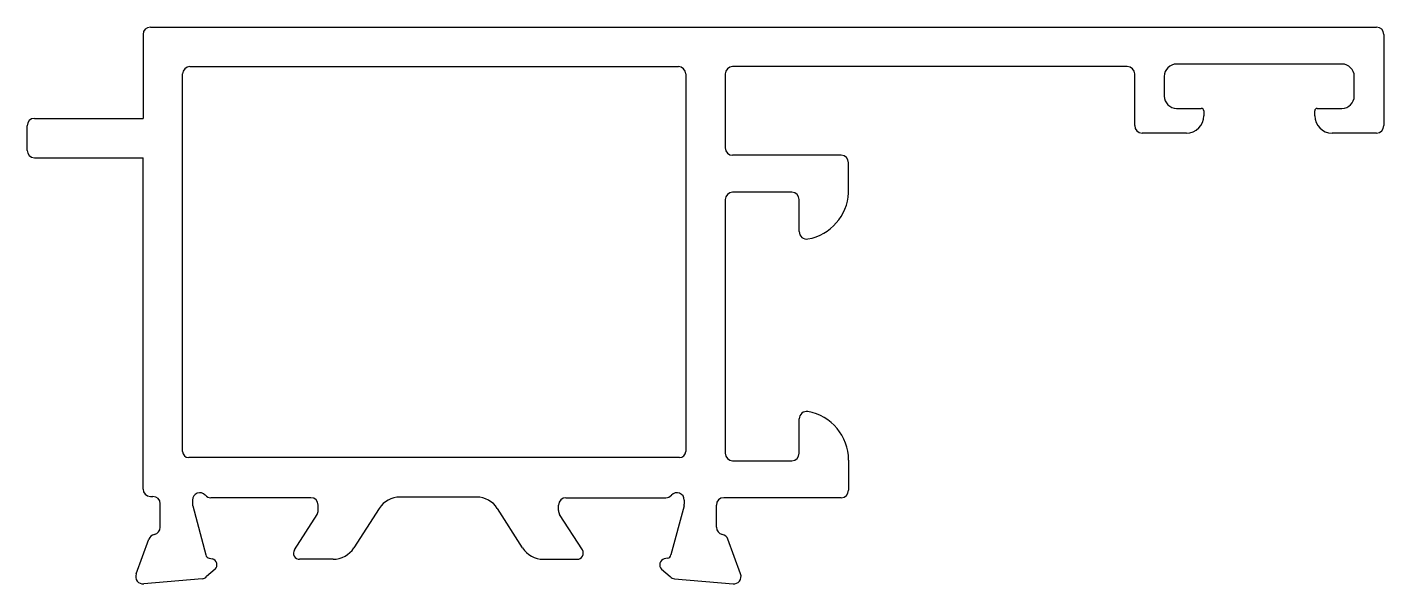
# Model space of a CAD drawing. Extents: x 1773.5 to 1828.5, y 2015.5 to 2038.1.
import ezdxf

# ---------------------------------------------------------------- set-up
doc = ezdxf.new("R2010")
doc.units = 0
doc.layers.get('0').update_dxf_attribs({"linetype": 'CONTINUOUS'})

msp = doc.modelspace()

# ---------------------------------------------------------------- linework, layer by layer
at = {"color": 0}
for p, q in [((1778.207, 2037.843), (1778.207, 2034.438)), ((1778.507, 2038.143), (1828.207, 2038.143)), ((1828.507, 2037.843), (1828.507, 2034.143)), ((1779.807, 2020.918), (1779.807, 2036.243)), ((1780.107, 2036.543), (1799.907, 2036.543)), ((1800.207, 2036.243), (1800.207, 2020.918)), ((1801.807, 2036.243), (1801.807, 2033.24)), ((1818.107, 2036.543), (1802.107, 2036.543)), ((1818.407, 2034.143), (1818.407, 2036.243)), ((1819.607, 2036.143), (1819.607, 2035.343)), ((1826.807, 2036.643), (1820.107, 2036.643)), ((1827.307, 2035.343), (1827.307, 2036.143)), ((1820.107, 2034.843), (1821.107, 2034.843)), ((1821.207, 2034.743), (1821.207, 2034.543)), ((1825.707, 2034.543), (1825.707, 2034.743)), ((1825.807, 2034.843), (1826.807, 2034.843)), ((1773.507, 2033.138), (1773.507, 2034.138)), ((1773.807, 2034.438), (1778.207, 2034.438)), ((1820.507, 2033.843), (1818.707, 2033.843)), ((1828.207, 2033.843), (1826.407, 2033.843)), ((1773.807, 2032.838), (1778.207, 2032.838)), ((1778.207, 2019.393), (1778.207, 2032.838)), ((1806.507, 2032.94), (1802.107, 2032.94)), ((1806.807, 2031.413), (1806.807, 2032.64)), ((1804.507, 2031.44), (1802.107, 2031.44)), ((1801.807, 2031.14), (1801.807, 2020.843)), ((1804.807, 2029.84), (1804.807, 2031.14)), ((1804.807, 2020.843), (1804.807, 2022.243)), ((1799.957, 2020.668), (1780.057, 2020.668)), ((1802.107, 2020.543), (1804.507, 2020.543)), ((1806.807, 2020.57), (1806.807, 2019.343)), ((1778.507, 2019.093), (1778.607, 2019.093)), ((1791.726, 2019.068), (1788.623, 2019.068)), ((1778.907, 2017.843), (1778.907, 2018.793)), ((1780.207, 2018.943), (1780.207, 2018.783)), ((1780.218, 2018.705), (1780.749, 2016.723)), ((1785.007, 2019.043), (1780.955, 2019.043)), ((1785.307, 2018.522), (1785.307, 2018.743)), ((1787.781, 2018.607), (1786.756, 2017.004)), ((1793.594, 2017.004), (1792.569, 2018.607)), ((1795.049, 2018.522), (1795.049, 2018.743)), ((1795.349, 2019.043), (1799.402, 2019.043)), ((1800.139, 2018.705), (1799.608, 2016.723)), ((1800.149, 2018.943), (1800.149, 2018.783)), ((1801.449, 2017.843), (1801.449, 2018.743)), ((1806.507, 2019.043), (1801.749, 2019.043)), ((1784.34, 2016.923), (1785.263, 2018.366)), ((1796.016, 2016.923), (1795.093, 2018.366)), ((1777.925, 2015.946), (1778.439, 2017.357)), ((1802.431, 2015.946), (1801.918, 2017.357)), ((1780.89, 2016.582), (1781.018, 2016.559)), ((1785.913, 2016.543), (1784.554, 2016.543)), ((1794.436, 2016.543), (1795.803, 2016.543)), ((1799.466, 2016.582), (1799.338, 2016.559)), ((1780.599, 2015.751), (1778.233, 2015.544)), ((1781.13, 2016.14), (1780.785, 2015.838)), ((1799.226, 2016.14), (1799.571, 2015.838)), ((1799.757, 2015.751), (1802.123, 2015.544))]:
    msp.add_line(p, q, dxfattribs=at)
for centre, radius, start, end in [((1778.507, 2037.843), 0.3, 90, 180), ((1828.207, 2037.843), 0.3, 0, 90), ((1780.107, 2036.243), 0.3, 90, 180), ((1799.907, 2036.243), 0.3, 0, 90), ((1802.107, 2036.243), 0.3, 90, 180), ((1818.107, 2036.243), 0.3, 0, 90), ((1820.107, 2036.143), 0.5, 90, 180), ((1826.807, 2036.143), 0.5, 0, 90), ((1820.107, 2035.343), 0.5, 180, 270), ((1826.807, 2035.343), 0.5, 270, 360), ((1820.507, 2034.543), 0.7, 270, 360), ((1821.107, 2034.743), 0.1, 0, 90), ((1825.807, 2034.743), 0.1, 90, 180), ((1826.407, 2034.543), 0.7, 180, 270), ((1773.807, 2034.138), 0.3, 90, 180), ((1818.707, 2034.143), 0.3, 180, 270), ((1828.207, 2034.143), 0.3, 270, 360), ((1773.807, 2033.138), 0.3, 180, 270), ((1802.107, 2033.24), 0.3, 180, 270), ((1806.507, 2032.64), 0.3, 0, 90), ((1802.107, 2031.14), 0.3, 90, 180), ((1804.507, 2031.14), 0.3, 0, 90), ((1804.806, 2031.518), 2.005, 280.199, 357.0103), ((1805.107, 2029.84), 0.3, 180, 280.199), ((1805.107, 2022.243), 0.3, 79.8358, 180), ((1804.807, 2020.57), 2, 0, 79.8358), ((1780.057, 2020.918), 0.25, 180, 270), ((1799.957, 2020.918), 0.25, 270, 0), ((1802.107, 2020.843), 0.3, 180, 270), ((1804.507, 2020.843), 0.3, 270, 0), ((1778.507, 2019.393), 0.3, 180, 270), ((1778.607, 2018.793), 0.3, 0, 90), ((1780.507, 2018.943), 0.3, 41.8103, 180), ((1780.955, 2019.343), 0.3, 221.8103, 270), ((1788.623, 2018.068), 1, 90, 147.3963), ((1791.726, 2018.068), 1, 32.6037, 90), ((1799.402, 2019.343), 0.3, 270, 318.1897), ((1799.849, 2018.943), 0.3, 0, 138.1897), ((1806.507, 2019.343), 0.3, 270, 0), ((1780.507, 2018.783), 0.3, 180, 195), ((1785.007, 2018.743), 0.3, 0, 90), ((1785.007, 2018.522), 0.3, 328.6045, 360), ((1795.349, 2018.743), 0.3, 90, 180), ((1795.349, 2018.522), 0.3, 180, 211.3955), ((1799.849, 2018.783), 0.3, 345, 0), ((1801.749, 2018.743), 0.3, 90, 180), ((1778.721, 2017.254), 0.3, 100.9043, 160), ((1778.607, 2017.843), 0.3, 280.9043, 0), ((1801.749, 2017.843), 0.3, 180, 259.0957), ((1801.636, 2017.254), 0.3, 20, 79.0957), ((1784.554, 2016.793), 0.25, 148.6045, 270), ((1785.913, 2017.543), 1, 270, 327.3963), ((1794.436, 2017.543), 1, 212.6037, 270), ((1795.803, 2016.793), 0.25, 270, 31.3955), ((1780.942, 2016.775), 0.2, 195, 255), ((1780.954, 2016.317), 0.25, 315, 75), ((1799.403, 2016.317), 0.25, 105, 225), ((1799.415, 2016.775), 0.2, 285, 345), ((1778.207, 2015.843), 0.3, 160, 275), ((1780.573, 2016.05), 0.3, 275, 315), ((1799.784, 2016.05), 0.3, 225, 265), ((1802.149, 2015.843), 0.3, 265, 20)]:
    msp.add_arc(centre, radius, start, end, dxfattribs=at)

doc.saveas('drawing.dxf')
